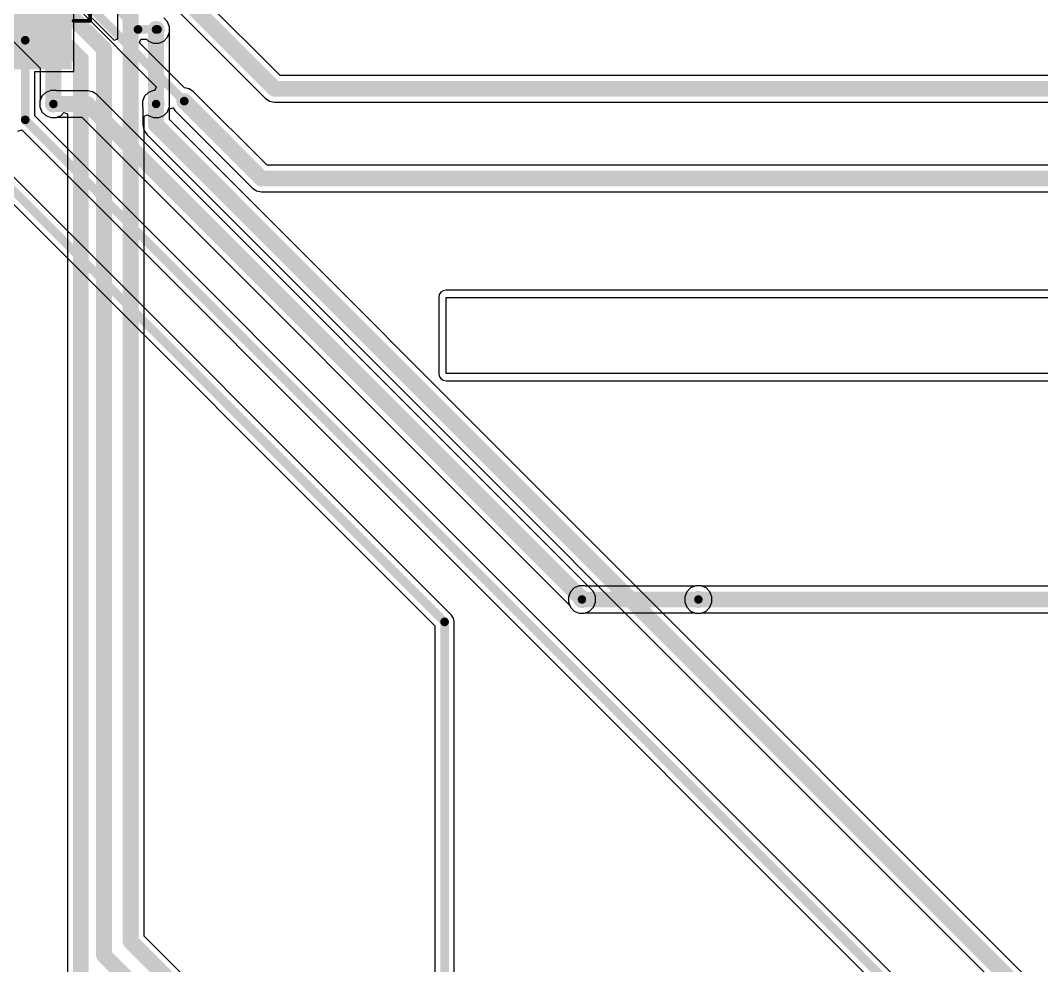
# Model space of a CAD drawing. Header units: millimetres. Extents: x -3 to 175, y -4 to 177.
# Drawn here: x 79.66 to 115.54, y 109.22 to 142.41 of the extents above; entities that cross this region are included whole.
import ezdxf

# ---------------------------------------------------------------- set-up
doc = ezdxf.new("R2010")
doc.units = ezdxf.units.MM
for name, color, linetype in [('BottomLayer', 5, 'Continuous'), ('MultiLayer', 9, 'Continuous'), ('TopLayer', 1, 'Continuous'), ('TopOverlay', 2, 'Continuous'), ('TopPaste', 8, 'Continuous'), ('TopSolder', 216, 'Continuous'), ('ViaHoleLayer', 16, 'Continuous')]:
    doc.layers.add(name, color=color, linetype=linetype)

# ---------------------------------------------------------------- blocks, each defined once
blk = doc.blocks.new('SSOP_28_208____49')
at = {"layer": 'TopLayer'}
for points in [[(-4.325, 4.45), (-2.475, 4.45), (-2.475, 4), (-4.325, 4)], [(2.475, 4.45), (4.325, 4.45), (4.325, 4), (2.475, 4)], [(-4.325, 3.8), (-2.475, 3.8), (-2.475, 3.35), (-4.325, 3.35)], [(2.475, 3.8), (4.325, 3.8), (4.325, 3.35), (2.475, 3.35)], [(-4.325, 3.15), (-2.475, 3.15), (-2.475, 2.7), (-4.325, 2.7)], [(2.475, 3.15), (4.325, 3.15), (4.325, 2.7), (2.475, 2.7)], [(-4.325, 2.5), (-2.475, 2.5), (-2.475, 2.05), (-4.325, 2.05)], [(2.475, 2.5), (4.325, 2.5), (4.325, 2.05), (2.475, 2.05)], [(-4.325, 1.85), (-2.475, 1.85), (-2.475, 1.4), (-4.325, 1.4)], [(2.475, 1.85), (4.325, 1.85), (4.325, 1.4), (2.475, 1.4)], [(-4.325, 1.2), (-2.475, 1.2), (-2.475, 0.75), (-4.325, 0.75)], [(2.475, 1.2), (4.325, 1.2), (4.325, 0.75), (2.475, 0.75)], [(-4.325, 0.55), (-2.475, 0.55), (-2.475, 0.1), (-4.325, 0.1)], [(2.475, 0.55), (4.325, 0.55), (4.325, 0.1), (2.475, 0.1)], [(-4.325, -0.1), (-2.475, -0.1), (-2.475, -0.55), (-4.325, -0.55)], [(2.475, -0.1), (4.325, -0.1), (4.325, -0.55), (2.475, -0.55)], [(-4.325, -0.75), (-2.475, -0.75), (-2.475, -1.2), (-4.325, -1.2)], [(2.475, -0.75), (4.325, -0.75), (4.325, -1.2), (2.475, -1.2)], [(-4.325, -1.4), (-2.475, -1.4), (-2.475, -1.85), (-4.325, -1.85)], [(2.475, -1.4), (4.325, -1.4), (4.325, -1.85), (2.475, -1.85)], [(-4.325, -2.05), (-2.475, -2.05), (-2.475, -2.5), (-4.325, -2.5)], [(2.475, -2.05), (4.325, -2.05), (4.325, -2.5), (2.475, -2.5)], [(-4.325, -2.7), (-2.475, -2.7), (-2.475, -3.15), (-4.325, -3.15)], [(2.475, -2.7), (4.325, -2.7), (4.325, -3.15), (2.475, -3.15)], [(-4.325, -3.35), (-2.475, -3.35), (-2.475, -3.8), (-4.325, -3.8)], [(2.475, -3.35), (4.325, -3.35), (4.325, -3.8), (2.475, -3.8)], [(-4.325, -4), (-2.475, -4), (-2.475, -4.45), (-4.325, -4.45)], [(2.475, -4), (4.325, -4), (4.325, -4.45), (2.475, -4.45)]]:
    blk.add_hatch(color=1, dxfattribs=at).paths.add_polyline_path(points)
at = {"layer": 'TopOverlay'}
blk.add_hatch(color=2, dxfattribs=at).paths.add_polyline_path([(-2.667, 3.987), (-2.413, 3.987), (-2.413, 4.444), (-2.667, 4.444)])
at = {"layer": 'TopPaste'}
for points in [[(-4.325, 4.45), (-2.475, 4.45), (-2.475, 4), (-4.325, 4)], [(2.475, 4.45), (4.325, 4.45), (4.325, 4), (2.475, 4)], [(-4.325, 3.8), (-2.475, 3.8), (-2.475, 3.35), (-4.325, 3.35)], [(2.475, 3.8), (4.325, 3.8), (4.325, 3.35), (2.475, 3.35)], [(-4.325, 3.15), (-2.475, 3.15), (-2.475, 2.7), (-4.325, 2.7)], [(2.475, 3.15), (4.325, 3.15), (4.325, 2.7), (2.475, 2.7)], [(-4.325, 2.5), (-2.475, 2.5), (-2.475, 2.05), (-4.325, 2.05)], [(2.475, 2.5), (4.325, 2.5), (4.325, 2.05), (2.475, 2.05)], [(-4.325, 1.85), (-2.475, 1.85), (-2.475, 1.4), (-4.325, 1.4)], [(2.475, 1.85), (4.325, 1.85), (4.325, 1.4), (2.475, 1.4)], [(-4.325, 1.2), (-2.475, 1.2), (-2.475, 0.75), (-4.325, 0.75)], [(2.475, 1.2), (4.325, 1.2), (4.325, 0.75), (2.475, 0.75)], [(-4.325, 0.55), (-2.475, 0.55), (-2.475, 0.1), (-4.325, 0.1)], [(2.475, 0.55), (4.325, 0.55), (4.325, 0.1), (2.475, 0.1)], [(-4.325, -0.1), (-2.475, -0.1), (-2.475, -0.55), (-4.325, -0.55)], [(2.475, -0.1), (4.325, -0.1), (4.325, -0.55), (2.475, -0.55)], [(-4.325, -0.75), (-2.475, -0.75), (-2.475, -1.2), (-4.325, -1.2)], [(2.475, -0.75), (4.325, -0.75), (4.325, -1.2), (2.475, -1.2)], [(-4.325, -1.4), (-2.475, -1.4), (-2.475, -1.85), (-4.325, -1.85)], [(2.475, -1.4), (4.325, -1.4), (4.325, -1.85), (2.475, -1.85)], [(-4.325, -2.05), (-2.475, -2.05), (-2.475, -2.5), (-4.325, -2.5)], [(2.475, -2.05), (4.325, -2.05), (4.325, -2.5), (2.475, -2.5)], [(-4.325, -2.7), (-2.475, -2.7), (-2.475, -3.15), (-4.325, -3.15)], [(2.475, -2.7), (4.325, -2.7), (4.325, -3.15), (2.475, -3.15)], [(-4.325, -3.35), (-2.475, -3.35), (-2.475, -3.8), (-4.325, -3.8)], [(2.475, -3.35), (4.325, -3.35), (4.325, -3.8), (2.475, -3.8)], [(-4.325, -4), (-2.475, -4), (-2.475, -4.45), (-4.325, -4.45)], [(2.475, -4), (4.325, -4), (4.325, -4.45), (2.475, -4.45)]]:
    blk.add_hatch(color=8, dxfattribs=at).paths.add_polyline_path(points)
at = {"layer": 'TopSolder'}
for points in [[(-4.427, 4.552), (-2.373, 4.552), (-2.373, 3.898), (-4.427, 3.898)], [(2.373, 4.552), (4.427, 4.552), (4.427, 3.898), (2.373, 3.898)], [(-4.427, 3.902), (-2.373, 3.902), (-2.373, 3.248), (-4.427, 3.248)], [(2.373, 3.902), (4.427, 3.902), (4.427, 3.248), (2.373, 3.248)], [(-4.427, 3.252), (-2.373, 3.252), (-2.373, 2.598), (-4.427, 2.598)], [(2.373, 3.252), (4.427, 3.252), (4.427, 2.598), (2.373, 2.598)], [(-4.427, 2.602), (-2.373, 2.602), (-2.373, 1.948), (-4.427, 1.948)], [(2.373, 2.602), (4.427, 2.602), (4.427, 1.948), (2.373, 1.948)], [(-4.427, 1.952), (-2.373, 1.952), (-2.373, 1.298), (-4.427, 1.298)], [(2.373, 1.952), (4.427, 1.952), (4.427, 1.298), (2.373, 1.298)], [(-4.427, 1.302), (-2.373, 1.302), (-2.373, 0.648), (-4.427, 0.648)], [(2.373, 1.302), (4.427, 1.302), (4.427, 0.648), (2.373, 0.648)], [(-4.427, 0.652), (-2.373, 0.652), (-2.373, -0.002), (-4.427, -0.002)], [(2.373, 0.652), (4.427, 0.652), (4.427, -0.002), (2.373, -0.002)], [(-4.427, 0.002), (-2.373, 0.002), (-2.373, -0.652), (-4.427, -0.652)], [(2.373, 0.002), (4.427, 0.002), (4.427, -0.652), (2.373, -0.652)], [(-4.427, -0.648), (-2.373, -0.648), (-2.373, -1.302), (-4.427, -1.302)], [(2.373, -0.648), (4.427, -0.648), (4.427, -1.302), (2.373, -1.302)], [(-4.427, -1.298), (-2.373, -1.298), (-2.373, -1.952), (-4.427, -1.952)], [(2.373, -1.298), (4.427, -1.298), (4.427, -1.952), (2.373, -1.952)], [(-4.427, -1.948), (-2.373, -1.948), (-2.373, -2.602), (-4.427, -2.602)], [(2.373, -1.948), (4.427, -1.948), (4.427, -2.602), (2.373, -2.602)], [(-4.427, -2.598), (-2.373, -2.598), (-2.373, -3.252), (-4.427, -3.252)], [(2.373, -2.598), (4.427, -2.598), (4.427, -3.252), (2.373, -3.252)], [(-4.427, -3.248), (-2.373, -3.248), (-2.373, -3.902), (-4.427, -3.902)], [(2.373, -3.248), (4.427, -3.248), (4.427, -3.902), (2.373, -3.902)], [(-4.427, -3.898), (-2.373, -3.898), (-2.373, -4.552), (-4.427, -4.552)], [(2.373, -3.898), (4.427, -3.898), (4.427, -4.552), (2.373, -4.552)]]:
    blk.add_hatch(color=216, dxfattribs=at).paths.add_polyline_path(points)
at = {"layer": 'TopOverlay'}
for points, const_width in [([(2.718, 5.207), (-2.718, 5.207)], 0.127), ([(-2.718, 4.623), (-2.718, 5.207)], 0.127), ([(2.718, 4.623), (2.718, 5.207)], 0.127), ([(-4.343, 4.115), (-4.343, 4.369)], 0.2), ([(-4.216, 4.242), (-4.343, 4.369)], 0.2), ([(-4.343, 4.115), (-4.216, 4.242)], 0.2), ([(-2.718, -5.207), (-2.718, -4.623)], 0.127), ([(2.718, -5.207), (2.718, -4.623)], 0.127), ([(2.718, -5.207), (-2.718, -5.207)], 0.127)]:
    blk.add_lwpolyline(points, dxfattribs=dict(at, const_width=const_width))
for points, const_width in [([(-2.75, 5.207, 1), (-2.686, 5.207, 1)], 0.0635), ([(-2.75, 5.207, 1), (-2.686, 5.207, 1)], 0.0635), ([(2.686, 5.207, 1), (2.75, 5.207, 1)], 0.0635), ([(2.686, 5.207, 1), (2.75, 5.207, 1)], 0.0635), ([(-2.75, 4.623, 1), (-2.686, 4.623, 1)], 0.0635), ([(2.686, 4.623, 1), (2.75, 4.623, 1)], 0.0635), ([(-4.393, 4.369, 1), (-4.293, 4.369, 1)], 0.1), ([(-4.393, 4.369, 1), (-4.293, 4.369, 1)], 0.1), ([(-4.266, 4.242, 1), (-4.166, 4.242, 1)], 0.1), ([(-4.266, 4.242, 1), (-4.166, 4.242, 1)], 0.1), ([(-4.393, 4.115, 1), (-4.293, 4.115, 1)], 0.1), ([(-4.393, 4.115, 1), (-4.293, 4.115, 1)], 0.1), ([(-2.75, -4.623, 1), (-2.686, -4.623, 1)], 0.0635), ([(2.686, -4.623, 1), (2.75, -4.623, 1)], 0.0635), ([(-2.75, -5.207, 1), (-2.686, -5.207, 1)], 0.0635), ([(-2.75, -5.207, 1), (-2.686, -5.207, 1)], 0.0635), ([(2.686, -5.207, 1), (2.75, -5.207, 1)], 0.0635), ([(2.686, -5.207, 1), (2.75, -5.207, 1)], 0.0635)]:
    blk.add_lwpolyline(points, format="xyb", close=True, dxfattribs=dict(at, const_width=const_width))

msp = doc.modelspace()

# ---------------------------------------------------------------- hatches: boundary and pattern name
at = {"layer": 'BottomLayer'}
h = msp.add_hatch(color=5, dxfattribs=at)
edge = h.paths.add_edge_path()
edge.add_arc((84.43, 142.088), 0.3, 0, 360)
h = msp.add_hatch(color=5, dxfattribs=at)
edge = h.paths.add_edge_path()
edge.add_arc((80.823, 139.471), 0.3, 0, 360)
h = msp.add_hatch(color=5, dxfattribs=at)
edge = h.paths.add_edge_path()
edge.add_arc((84.43, 139.471), 0.3, 0, 360)
h = msp.add_hatch(color=5, dxfattribs=at)
edge = h.paths.add_edge_path()
edge.add_arc((99.39, 122.072), 0.3, 0, 360)
h = msp.add_hatch(color=5, dxfattribs=at)
edge = h.paths.add_edge_path()
edge.add_arc((103.48, 122.072), 0.3, 0, 360)
at = {"layer": 'TopLayer'}
h = msp.add_hatch(color=1, dxfattribs=at)
edge = h.paths.add_edge_path()
edge.add_arc((84.43, 142.088), 0.3, 0, 360)
h = msp.add_hatch(color=1, dxfattribs=at)
edge = h.paths.add_edge_path()
edge.add_arc((80.823, 139.471), 0.3, 0, 360)
h = msp.add_hatch(color=1, dxfattribs=at)
edge = h.paths.add_edge_path()
edge.add_arc((84.43, 139.471), 0.3, 0, 360)
h = msp.add_hatch(color=1, dxfattribs=at)
edge = h.paths.add_edge_path()
edge.add_arc((99.39, 122.072), 0.3, 0, 360)
h = msp.add_hatch(color=1, dxfattribs=at)
edge = h.paths.add_edge_path()
edge.add_arc((103.48, 122.072), 0.3, 0, 360)
at = {"layer": 'ViaHoleLayer'}
h = msp.add_hatch(color=16, dxfattribs=at)
edge = h.paths.add_edge_path()
edge.add_arc((84.43, 142.088), 0.15, 0, 360)
h = msp.add_hatch(color=16, dxfattribs=at)
edge = h.paths.add_edge_path()
edge.add_arc((80.823, 139.471), 0.15, 0, 360)
h = msp.add_hatch(color=16, dxfattribs=at)
edge = h.paths.add_edge_path()
edge.add_arc((84.43, 139.471), 0.15, 0, 360)
h = msp.add_hatch(color=16, dxfattribs=at)
edge = h.paths.add_edge_path()
edge.add_arc((99.39, 122.072), 0.15, 0, 360)
h = msp.add_hatch(color=16, dxfattribs=at)
edge = h.paths.add_edge_path()
edge.add_arc((103.48, 122.072), 0.15, 0, 360)

# ---------------------------------------------------------------- linework, layer by layer
at = {"layer": 'BottomLayer'}
for p, q in [((88.788, 140.471), (83.907, 145.353)), ((83.247, 144.693), (88.266, 139.675)), ((82.93, 141.731), (80.528, 144.134)), ((77.659, 143.423), (80.357, 140.726)), ((83.074, 143.251), (83.074, 141.744)), ((84.835, 142.358), (84.7, 142.493)), ((84.907, 142.183), (84.835, 142.358)), ((84.907, 141.993), (84.907, 142.183)), ((82.947, 141.706), (82.93, 141.731)), ((83.074, 141.744), (82.947, 141.706)), ((84.896, 141.964), (84.907, 141.993)), ((84.896, 139.595), (84.896, 141.964)), ((80.357, 140.726), (80.357, 139.595)), ((135.585, 140.471), (88.788, 140.471)), ((80.357, 139.595), (80.345, 139.566)), ((80.345, 139.566), (80.345, 139.376)), ((84.907, 139.566), (84.896, 139.595)), ((84.907, 139.376), (84.907, 139.566)), ((88.266, 139.675), (88.417, 139.574)), ((88.417, 139.574), (88.595, 139.539)), ((88.595, 139.539), (135.392, 139.539)), ((80.345, 139.376), (80.418, 139.201)), ((80.418, 139.201), (80.552, 139.066)), ((84.7, 139.066), (84.835, 139.201)), ((84.835, 139.201), (84.907, 139.376)), ((80.552, 139.066), (80.728, 138.994)), ((80.728, 138.994), (80.918, 138.994)), ((80.918, 138.994), (81.093, 139.066)), ((81.093, 139.066), (81.195, 139.168)), ((81.195, 139.168), (81.322, 139.121)), ((81.322, 139.121), (81.322, 75.492)), ((84.007, 139.039), (84.134, 139.092)), ((84.007, 110.251), (84.007, 139.039)), ((84.134, 139.092), (84.159, 139.066)), ((84.159, 139.066), (84.335, 138.994)), ((84.335, 138.994), (84.525, 138.994)), ((84.525, 138.994), (84.7, 139.066)), ((94.376, 132.776), (94.357, 132.677)), ((94.433, 132.86), (94.376, 132.776)), ((94.517, 132.916), (94.433, 132.86)), ((94.616, 132.936), (94.517, 132.916)), ((119.736, 132.936), (94.616, 132.936)), ((94.357, 132.677), (94.357, 130.01)), ((94.357, 130.01), (94.376, 129.911)), ((94.376, 129.911), (94.433, 129.827)), ((94.433, 129.827), (94.517, 129.771)), ((94.517, 129.771), (94.616, 129.751)), ((94.616, 129.751), (119.736, 129.751)), ((98.985, 122.343), (98.912, 122.167)), ((99.12, 122.477), (98.985, 122.343)), ((99.295, 122.55), (99.12, 122.477)), ((99.485, 122.55), (99.295, 122.55)), ((99.513, 122.539), (99.485, 122.55)), ((103.356, 122.539), (99.513, 122.539)), ((103.385, 122.55), (103.356, 122.539)), ((103.575, 122.55), (103.385, 122.55)), ((103.75, 122.477), (103.575, 122.55)), ((103.885, 122.343), (103.75, 122.477)), ((103.957, 122.167), (103.885, 122.343)), ((98.912, 122.167), (98.912, 121.977)), ((98.912, 121.977), (98.985, 121.802)), ((103.885, 121.802), (103.957, 121.977)), ((103.957, 121.977), (103.957, 122.167)), ((98.985, 121.802), (99.12, 121.667)), ((99.12, 121.667), (99.295, 121.595)), ((99.485, 121.595), (99.513, 121.606)), ((99.513, 121.606), (103.356, 121.606)), ((103.356, 121.606), (103.385, 121.595)), ((103.575, 121.595), (103.75, 121.667)), ((103.75, 121.667), (103.885, 121.802)), ((99.295, 121.595), (99.485, 121.595)), ((103.385, 121.595), (103.575, 121.595)), ((85.689, 108.569), (84.007, 110.251))]:
    msp.add_line(p, q, dxfattribs=at)
at = {"layer": 'BottomLayer', "const_width": 0.559}
for points in [[(83.49, 145.11), (88.595, 140.005)], [(77.902, 143.84), (80.823, 140.919)], [(79.248, 143.586), (81.788, 141.046)], [(80.112, 143.891), (82.601, 141.402)], [(83.541, 110.058), (83.541, 143.445)], [(84.43, 139.471), (84.43, 142.088)], [(82.601, 109.576), (82.601, 141.402)], [(80.823, 139.471), (80.823, 140.919)], [(81.788, 62.052), (81.788, 141.046)], [(88.595, 140.005), (135.585, 140.005)], [(99.39, 122.072), (103.48, 122.072)], [(83.541, 110.058), (85.496, 108.102)], [(82.601, 109.576), (85.115, 107.061)]]:
    msp.add_lwpolyline(points, dxfattribs=at)
at = {"layer": 'BottomLayer', "const_width": 0.279}
for points in [[(84.29, 142.088, 1), (84.569, 142.088, 1)], [(82.461, 141.402, 1), (82.74, 141.402, 1)], [(82.461, 141.402, 1), (82.74, 141.402, 1)], [(80.683, 140.919, 1), (80.962, 140.919, 1)], [(80.683, 140.919, 1), (80.962, 140.919, 1)], [(81.648, 141.046, 1), (81.928, 141.046, 1)], [(81.648, 141.046, 1), (81.928, 141.046, 1)], [(88.455, 140.005, 1), (88.735, 140.005, 1)], [(88.455, 140.005, 1), (88.735, 140.005, 1)], [(80.683, 139.471, 1), (80.962, 139.471, 1)], [(84.29, 139.471, 1), (84.569, 139.471, 1)], [(99.251, 122.072, 1), (99.53, 122.072, 1)], [(103.34, 122.072, 1), (103.619, 122.072, 1)], [(83.401, 110.058, 1), (83.68, 110.058, 1)], [(83.401, 110.058, 1), (83.68, 110.058, 1)], [(82.461, 109.576, 1), (82.74, 109.576, 1)], [(82.461, 109.576, 1), (82.74, 109.576, 1)]]:
    msp.add_lwpolyline(points, format="xyb", close=True, dxfattribs=at)
at = {"layer": 'MultiLayer'}
for p, q in [((94.616, 130.01), (94.616, 132.677)), ((94.616, 132.677), (119.736, 132.677)), ((119.736, 130.01), (94.616, 130.01))]:
    msp.add_line(p, q, dxfattribs=at)
at = {"layer": 'TopLayer'}
for p, q in [((81.693, 142.822), (84.439, 140.076)), ((81.536, 140.607), (81.536, 142.687)), ((84.835, 142.358), (84.7, 142.493)), ((84.907, 142.183), (84.835, 142.358)), ((84.907, 141.993), (84.907, 142.183)), ((83.843, 141.624), (83.896, 141.751)), ((83.896, 141.751), (84.091, 141.751)), ((84.091, 141.751), (84.159, 141.683)), ((84.7, 141.683), (84.835, 141.817)), ((84.835, 141.817), (84.907, 141.993)), ((85.432, 140.036), (83.843, 141.624)), ((84.159, 141.683), (84.335, 141.61)), ((84.335, 141.61), (84.525, 141.61)), ((84.525, 141.61), (84.7, 141.683)), ((80.169, 139.054), (80.169, 140.607)), ((80.169, 140.607), (81.536, 140.607)), ((80.728, 139.949), (80.552, 139.876)), ((80.918, 139.949), (80.728, 139.949)), ((80.946, 139.938), (80.918, 139.949)), ((82.017, 139.938), (80.946, 139.938)), ((82.195, 139.902), (82.017, 139.938)), ((82.346, 139.801), (82.195, 139.902)), ((84.335, 139.949), (84.159, 139.876)), ((84.386, 139.949), (84.335, 139.949)), ((84.439, 140.076), (84.386, 139.949)), ((85.597, 140.003), (85.432, 140.036)), ((85.749, 139.902), (85.597, 140.003)), ((88.329, 137.321), (85.749, 139.902)), ((80.418, 139.742), (80.345, 139.566)), ((80.345, 139.566), (80.345, 139.376)), ((80.552, 139.876), (80.418, 139.742)), ((99.733, 122.415), (82.346, 139.801)), ((84.025, 139.742), (83.952, 139.566)), ((83.952, 139.566), (83.952, 139.376)), ((84.159, 139.876), (84.025, 139.742)), ((80.345, 139.376), (80.418, 139.201)), ((80.418, 139.201), (80.552, 139.066)), ((83.952, 139.376), (83.963, 139.348)), ((83.963, 139.348), (83.963, 138.735)), ((84.896, 139.304), (85.015, 139.34)), ((84.896, 138.928), (84.896, 139.304)), ((85.015, 139.34), (85.025, 139.339)), ((85.025, 139.339), (85.089, 139.242)), ((85.089, 139.242), (87.806, 136.526)), ((113.946, 105.278), (80.169, 139.054)), ((80.552, 139.066), (80.728, 138.994)), ((80.728, 138.994), (80.918, 138.994)), ((80.918, 138.994), (80.946, 139.005)), ((80.946, 139.005), (81.824, 139.005)), ((81.824, 139.005), (98.956, 121.873)), ((125.444, 98.38), (84.896, 138.928)), ((79.577, 138.514), (79.713, 138.559)), ((79.713, 138.559), (113.371, 104.9)), ((83.963, 138.735), (83.999, 138.556)), ((83.999, 138.556), (84.1, 138.405)), ((84.1, 138.405), (124.921, 97.584)), ((94.802, 121.523), (78.869, 137.456)), ((78.346, 137.027), (94.228, 121.146)), ((123.063, 137.321), (88.329, 137.321)), ((87.806, 136.526), (87.957, 136.425)), ((87.957, 136.425), (88.136, 136.389)), ((88.136, 136.389), (122.87, 136.389)), ((94.376, 132.776), (94.357, 132.677)), ((94.433, 132.86), (94.376, 132.776)), ((94.517, 132.916), (94.433, 132.86)), ((94.616, 132.936), (94.517, 132.916)), ((119.736, 132.936), (94.616, 132.936)), ((94.357, 132.677), (94.357, 130.01)), ((94.357, 130.01), (94.376, 129.911)), ((94.376, 129.911), (94.433, 129.827)), ((94.433, 129.827), (94.517, 129.771)), ((94.517, 129.771), (94.616, 129.751)), ((94.616, 129.751), (119.736, 129.751)), ((99.751, 122.388), (99.733, 122.415)), ((99.795, 122.343), (99.751, 122.388)), ((99.819, 122.285), (99.795, 122.343)), ((103.075, 122.343), (103.002, 122.167)), ((103.209, 122.477), (103.075, 122.343)), ((103.385, 122.55), (103.209, 122.477)), ((103.575, 122.55), (103.385, 122.55)), ((103.603, 122.539), (103.575, 122.55)), ((135.674, 122.539), (103.603, 122.539)), ((99.795, 121.802), (99.868, 121.977)), ((99.834, 122.263), (99.819, 122.285)), ((99.839, 122.239), (99.834, 122.263)), ((99.868, 122.167), (99.839, 122.239)), ((99.868, 122.09), (99.868, 122.167)), ((99.869, 122.085), (99.868, 122.09)), ((99.868, 122.08), (99.869, 122.085)), ((99.868, 121.977), (99.868, 122.08)), ((103.002, 122.167), (103.002, 121.977)), ((103.002, 121.977), (103.075, 121.802)), ((98.956, 121.873), (98.985, 121.802)), ((98.985, 121.802), (99.12, 121.667)), ((99.12, 121.667), (99.295, 121.595)), ((99.485, 121.595), (99.661, 121.667)), ((99.661, 121.667), (99.795, 121.802)), ((103.075, 121.802), (103.209, 121.667)), ((103.209, 121.667), (103.385, 121.595)), ((103.575, 121.595), (103.603, 121.606)), ((103.603, 121.606), (148.99, 121.606)), ((94.875, 121.414), (94.802, 121.523)), ((94.901, 121.285), (94.875, 121.414)), ((94.901, 91.748), (94.901, 121.285)), ((99.295, 121.595), (99.485, 121.595)), ((103.385, 121.595), (103.575, 121.595)), ((94.228, 121.146), (94.228, 91.748))]:
    msp.add_line(p, q, dxfattribs=at)
for points, const_width in [([(79.833, 145.158), (85.419, 139.572)], 0.305), ([(80.483, 145.399), (83.795, 142.088)], 0.305), ([(83.795, 142.088), (84.43, 142.088)], 0.305), ([(84.43, 142.088), (84.48, 142.088)], 0.305), ([(79.833, 138.915), (79.833, 141.71)], 0.305), ([(80.823, 139.471), (82.017, 139.471)], 0.559), ([(82.017, 139.471), (99.403, 122.085)], 0.559), ([(84.43, 138.735), (84.43, 139.471)], 0.559), ([(85.419, 139.572), (88.136, 136.855)], 0.559), ([(79.833, 138.915), (113.707, 105.04)], 0.305), ([(84.43, 138.735), (125.251, 97.914)], 0.559), ([(78.533, 137.316), (94.564, 121.285)], 0.305), ([(88.136, 136.855), (123.063, 136.855)], 0.559), ([(103.48, 122.072), (149.149, 122.072)], 0.559), ([(94.564, 87.579), (94.564, 121.285)], 0.305)]:
    msp.add_lwpolyline(points, dxfattribs=dict(at, const_width=const_width))
for points, const_width in [([(83.718, 142.088, 1), (83.871, 142.088, 1)], 0.152), ([(83.718, 142.088, 1), (83.871, 142.088, 1)], 0.152), ([(84.353, 142.088, 1), (84.506, 142.088, 1)], 0.152), ([(84.353, 142.088, 1), (84.506, 142.088, 1)], 0.152), ([(84.404, 142.088, 1), (84.557, 142.088, 1)], 0.152), ([(79.757, 141.71, 1), (79.909, 141.71, 1)], 0.152), ([(80.683, 139.471, 1), (80.962, 139.471, 1)], 0.279), ([(81.877, 139.471, 1), (82.156, 139.471, 1)], 0.279), ([(81.877, 139.471, 1), (82.156, 139.471, 1)], 0.279), ([(84.29, 139.471, 1), (84.569, 139.471, 1)], 0.279), ([(85.279, 139.572, 1), (85.559, 139.572, 1)], 0.279), ([(85.343, 139.572, 1), (85.495, 139.572, 1)], 0.152), ([(79.757, 138.915, 1), (79.909, 138.915, 1)], 0.152), ([(79.757, 138.915, 1), (79.909, 138.915, 1)], 0.152), ([(84.29, 138.735, 1), (84.569, 138.735, 1)], 0.279), ([(84.29, 138.735, 1), (84.569, 138.735, 1)], 0.279), ([(87.996, 136.855, 1), (88.275, 136.855, 1)], 0.279), ([(87.996, 136.855, 1), (88.275, 136.855, 1)], 0.279), ([(99.263, 122.085, 1), (99.543, 122.085, 1)], 0.279), ([(103.34, 122.072, 1), (103.619, 122.072, 1)], 0.279), ([(94.488, 121.285, 1), (94.64, 121.285, 1)], 0.152), ([(94.488, 121.285, 1), (94.64, 121.285, 1)], 0.152)]:
    msp.add_lwpolyline(points, format="xyb", close=True, dxfattribs=dict(at, const_width=const_width))

# ---------------------------------------------------------------- block references
at = {"rotation": 270}
msp.add_blockref('SSOP_28_208____49', (76.908, 145.11), dxfattribs=at)

doc.saveas('drawing.dxf')
